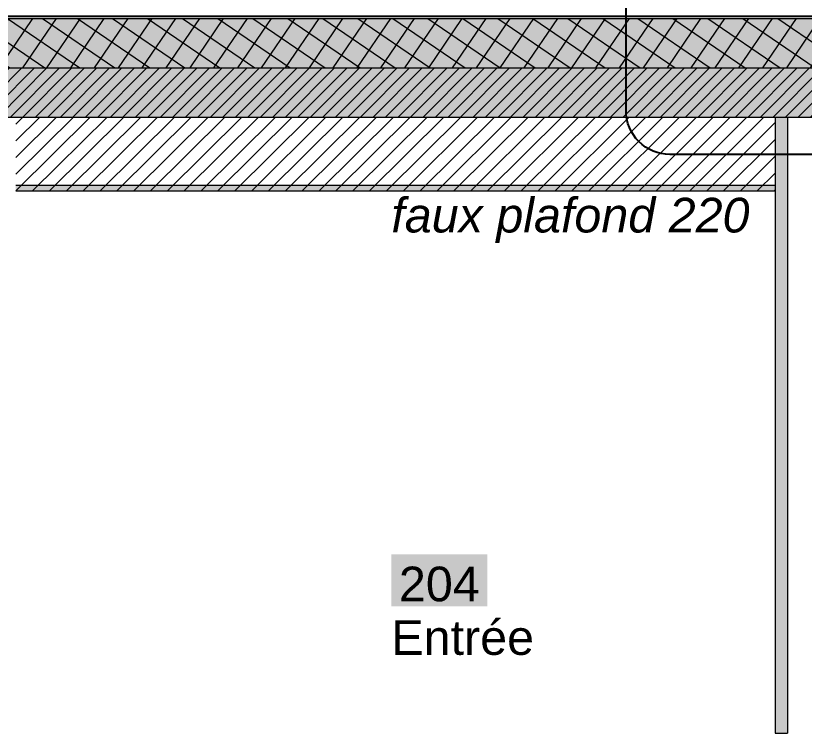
# Model space of a CAD drawing. Header units: metres. Extents: x 1838950 to 1842843, y 5171318 to 5174224.
# Drawn here: x 1840947.875 to 1840951.074, y 5171447.342 to 5171450.253 of the extents above; entities that cross this region are included whole.
import ezdxf

# ---------------------------------------------------------------- set-up
doc = ezdxf.new("R2010")
doc.units = ezdxf.units.M
doc.header["$LTSCALE"] = 0.0254
for name, color, linetype, lineweight in [('B BATI-GO-coupÈ_Hatch', 7, 'Continuous', 5), ('B BATI-GO-coupé', 7, 'Continuous', 35), ('B GÈnÈral_Hatch', 7, 'Continuous', 5), ('B Général', 7, 'Continuous', 5), ('C ANNOTATIONS-prestations', 7, 'Continuous', 5), ('C ANNOTATIONS-texte', 7, 'Continuous', 5)]:
    doc.layers.add(name, color=color, linetype=linetype, lineweight=lineweight)
doc.styles.add('Arial', font='arial.ttf')
doc.styles.add('Arial (italic)', font='')
doc.styles.get('Arial (italic)').set_extended_font_data('Arial', italic=True)

msp = doc.modelspace()

# ---------------------------------------------------------------- hatches: boundary and pattern name
at = {"layer": 'B GÈnÈral_Hatch', "linetype": 'Continuous', "lineweight": 0, "true_color": 0xffffff}
for points in [[(1840966.2398, 5171450.042), (1840966.2398, 5171450.242), (1840939.6901, 5171450.242), (1840939.6901, 5171450.042), (1840939.5301, 5171450.042), (1840939.6901, 5171449.842), (1840966.2398, 5171449.842), (1840966.3998, 5171450.042), (1840966.2398, 5171450.042)], [(1840966.2398, 5171450.042), (1840966.2398, 5171450.242), (1840939.6901, 5171450.242), (1840939.6901, 5171450.042), (1840966.2398, 5171450.042)], [(1840966.2398, 5171449.842), (1840966.3998, 5171450.042), (1840939.5301, 5171450.042), (1840939.6901, 5171449.842), (1840966.2398, 5171449.842)], [(1840950.9553, 5171449.842), (1840951.0053, 5171449.842), (1840951.0053, 5171447.342), (1840950.9553, 5171447.342), (1840950.9553, 5171449.842)], [(1840951.0053, 5171449.842), (1840950.9553, 5171449.842), (1840950.9553, 5171447.342), (1840951.0053, 5171447.342), (1840951.0053, 5171449.842)], [(1840949.3987, 5171447.8566), (1840949.7881, 5171447.8566), (1840949.7881, 5171448.0682), (1840949.3987, 5171448.0682), (1840949.3987, 5171447.8566)]]:
    msp.add_hatch(color=7, dxfattribs=at).paths.add_polyline_path(points)
at = {"layer": 'B GÈnÈral_Hatch', "linetype": 'Continuous', "lineweight": 5, "true_color": 0x808080}
h = msp.add_hatch(dxfattribs=at)
h.set_pattern_fill('02_ISOLANT', color=8, angle=180, style=0, pattern_type=2)
h.set_pattern_definition([(325.723595, (1840564.795826, 5171229.272376), (0.045054865, 0.066106423), []), (55.723595, (1840564.795826, 5171229.272376), (0.066106423, -0.045054865), [])])
h.paths.add_polyline_path([(1840966.2398, 5171450.042), (1840966.2398, 5171450.242), (1840939.6901, 5171450.242), (1840939.6901, 5171450.042)])
at = {"layer": 'B GÈnÈral_Hatch', "linetype": 'Continuous', "lineweight": 5}
h = msp.add_hatch(dxfattribs=at)
h.set_pattern_fill('50_BETON', style=0, pattern_type=2)
h.set_pattern_definition([(45, (0, 0), (0.02425347222222, -0.02645833333333), [])])
h.paths.add_polyline_path([(1840966.2398, 5171449.842), (1840966.3998, 5171450.042), (1840939.5301, 5171450.042), (1840939.6901, 5171449.842)])
at = {"layer": 'B GÈnÈral_Hatch', "linetype": 'Continuous', "lineweight": 5, "true_color": 0xaaaaaa}
h = msp.add_hatch(dxfattribs=at)
h.set_pattern_fill('F_P__SOFFITE', color=253, style=0, pattern_type=2)
h.set_pattern_definition([(45, (0, 0.002205), (-0.03527777777778, 0.03307291666667), [])])
h.paths.add_polyline_path([(1840947.8753, 5171449.842), (1840950.9553, 5171449.842), (1840950.9553, 5171449.542), (1840947.8753, 5171449.542)])

# ---------------------------------------------------------------- linework, layer by layer
at = {"layer": 'B BATI-GO-coupÈ_Hatch', "color": 255, "flags": 128}
msp.add_lwpolyline([(1840966.2298, 5171450.252), (1840966.2398, 5171450.242), (1840939.6901, 5171450.242), (1840939.7001, 5171450.252)], close=True, dxfattribs=at)
at = {"layer": 'B BATI-GO-coupé', "lineweight": 5}
for p, q in [((1840966.2298, 5171450.252), (1840939.7001, 5171450.252)), ((1840966.2398, 5171450.242), (1840939.6901, 5171450.242))]:
    msp.add_line(p, q, dxfattribs=at)
at = {"layer": 'B GÈnÈral_Hatch', "color": 252, "linetype": 'Continuous', "true_color": 0x848484}
msp.add_solid([(1840947.8753, 5171449.5661), (1840950.9553, 5171449.5661), (1840947.8753, 5171449.542), (1840950.9553, 5171449.542)], dxfattribs=at)
at = {"layer": 'B Général', "color": 7, "linetype": 'Continuous', "lineweight": 5}
for p, q in [((1840939.6901, 5171450.242), (1840966.2398, 5171450.242)), ((1840939.6901, 5171450.242), (1840966.2398, 5171450.242)), ((1840939.6901, 5171450.042), (1840966.2398, 5171450.042)), ((1840939.7901, 5171449.842), (1840966.1398, 5171449.842)), ((1840947.8753, 5171449.842), (1840954.3113, 5171449.842)), ((1840950.9553, 5171449.842), (1840950.9553, 5171447.342)), ((1840950.9553, 5171449.842), (1840951.0053, 5171449.842)), ((1840951.0053, 5171449.842), (1840951.0053, 5171447.342)), ((1840950.9553, 5171447.342), (1840951.0053, 5171447.342))]:
    msp.add_line(p, q, dxfattribs=at)
at = {"layer": 'B Général', "color": 7, "linetype": 'Continuous', "lineweight": 13}
for p, q in [((1840950.9553, 5171449.842), (1840950.9553, 5171447.342)), ((1840951.0053, 5171449.842), (1840951.0053, 5171447.342))]:
    msp.add_line(p, q, dxfattribs=at)
at = {"layer": 'B Général', "color": 7, "linetype": 'Continuous', "lineweight": 25, "flags": 128}
msp.add_lwpolyline([(1840950.3509, 5171451.7805, -0.414214), (1840950.5288, 5171451.9584), (1840954.063, 5171451.9584, -0.414214), (1840954.2409, 5171451.7805), (1840954.2409, 5171449.8684, -0.414214), (1840954.063, 5171449.6906), (1840950.5288, 5171449.6906, -0.414214), (1840950.3509, 5171449.8684)], format="xyb", close=True, dxfattribs=at)
at = {"layer": 'B Général', "color": 7, "linetype": 'Continuous', "lineweight": 5, "flags": 128}
for points in [[(1840947.8753, 5171449.842), (1840950.9553, 5171449.842), (1840950.9553, 5171449.542), (1840947.8753, 5171449.542)], [(1840947.8753, 5171449.5661), (1840950.9553, 5171449.5661), (1840950.9553, 5171449.542), (1840947.8753, 5171449.542)]]:
    msp.add_lwpolyline(points, dxfattribs=at)

# ---------------------------------------------------------------- texts
at = {"layer": 'B Général', "color": 7, "insert": (1840949.5934, 5171448.018), "char_height": 0.14067, "attachment_point": 2, "line_spacing_factor": 0.901009, "style": 'Arial'}
msp.add_mtext('204', dxfattribs=at)
at = {"layer": 'C ANNOTATIONS-prestations', "insert": (1840949.3987, 5171449.5147), "char_height": 0.140667, "attachment_point": 1, "line_spacing_factor": 0.901009, "style": 'Arial (italic)'}
msp.add_mtext('faux plafond 220', dxfattribs=at)
at = {"layer": 'C ANNOTATIONS-texte', "color": 7, "insert": (1840949.3987, 5171447.8007), "char_height": 0.14067, "attachment_point": 1, "rotation": 0, "line_spacing_factor": 0.901009, "style": 'Arial'}
msp.add_mtext('Entrée', dxfattribs=at)

doc.saveas('drawing.dxf')
